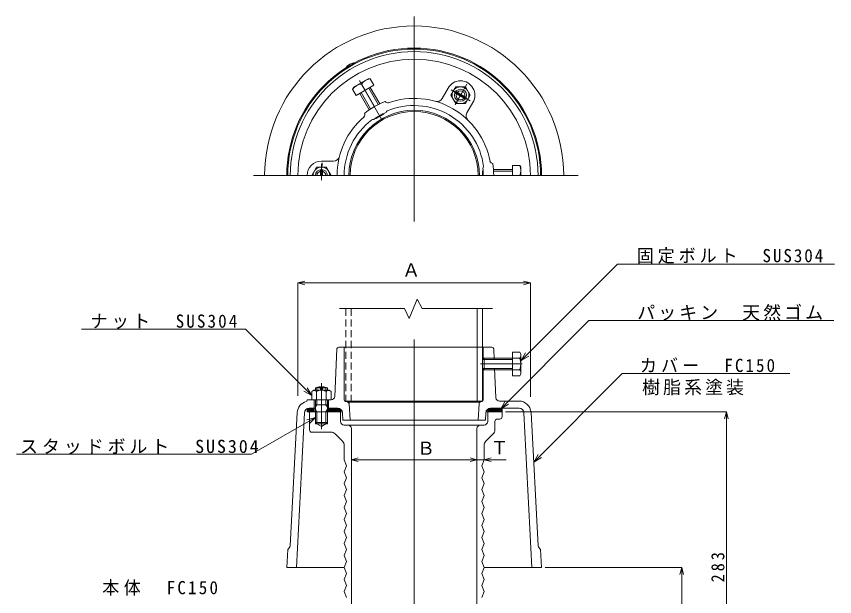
# Model space of a CAD drawing. Units: millimetres on the paper. Extents: x -70 to 67, y -119 to 119.
# Drawn here: x -69.9 to 66.9, y 22.1 to 119.1 of the extents above; entities that cross this region are included whole.
import ezdxf
from ezdxf.enums import TextEntityAlignment as Align

# ---------------------------------------------------------------- set-up
doc = ezdxf.new("R2010")
doc.units = ezdxf.units.MM
doc.linetypes.add('CHAIN1', pattern=[8, 5, -1, 1, -1])
doc.linetypes.add('DASHED1', pattern=[1.8, 1.2, -0.6])
doc.layers.add('0-4_その他', color=7, linetype='Continuous', lineweight=18)
doc.styles.add('ＭＳ ゴシック', font='')
doc.styles.get('ＭＳ ゴシック').set_extended_font_data('MS Gothic')

msp = doc.modelspace()

# ---------------------------------------------------------------- linework, layer by layer
at = {"layer": '0-4_その他', "linetype": 'CHAIN1', "lineweight": 9}
for p, q in [((-3.424, 119.067), (-3.424, 88.118)), ((-12.581, 108.327), (-9.58, 103.13)), ((2.748, 106.801), (5.965, 104.944)), ((5.402, 107.755), (3.409, 104.302)), ((-18.905, 91.704), (-18.905, 94.43)), ((23.976, 92.467), (-30.305, 92.467)), ((-3.424, 65.072), (-3.424, -5.561)), ((14.656, 60.97), (7.54, 60.97)), ((-18.924, 57.75), (-18.924, 50.046))]:
    msp.add_line(p, q, dxfattribs=at)
at = {"layer": '0-4_その他', "lineweight": 9}
for p, q in [((-3.424, 119.067), (-3.424, 84.765)), ((-11.138, 108.602), (-13.541, 107.214)), ((-12.504, 108.193), (-8.874, 101.906)), ((-10.78, 108.602), (-11.138, 108.602)), ((-10.169, 107.544), (-10.78, 108.602)), ((-13.72, 106.904), (-13.541, 107.214)), ((-13.109, 105.847), (-13.72, 106.904)), ((-10.169, 107.544), (-13.109, 105.847)), ((-12.25, 107.753), (-11.639, 106.696)), ((-10.99, 107.071), (-9.414, 104.342)), ((-10.773, 107.196), (-9.189, 104.452)), ((2.247, 107.09), (1.236, 105.339)), ((2.709, 105.89), (3.518, 107.29)), ((3.49, 104.442), (5.402, 107.755)), ((5.134, 107.29), (3.518, 107.29)), ((5.134, 107.29), (5.943, 105.89)), ((-12.505, 106.196), (-10.921, 103.452)), ((-12.289, 106.321), (-10.713, 103.592)), ((3.518, 104.49), (2.709, 105.89)), ((5.101, 105.258), (3.38, 106.251)), ((5.261, 105.535), (3.551, 106.522)), ((5.134, 104.49), (5.943, 105.89)), ((3.518, 104.49), (5.134, 104.49)), ((6.404, 104.69), (5.393, 102.939)), ((-8.49, 102.74), (-9.789, 101.99)), ((-8.537, 102.823), (-8.49, 102.74)), ((-8.457, 102.863), (-8.49, 102.74)), ((-9.911, 102.023), (-9.789, 101.99)), ((-9.836, 102.073), (-9.789, 101.99)), ((-18.924, 94.867), (-16.902, 94.867)), ((-20.541, 92.467), (-19.732, 93.867)), ((-18.116, 93.867), (-19.732, 93.867)), ((-19.084, 93.454), (-19.084, 92.467)), ((-18.764, 93.454), (-18.764, 92.467)), ((-17.307, 92.467), (-18.116, 93.867)), ((8.095, 93.306), (8.006, 93.217)), ((8.102, 93.217), (8.006, 93.217)), ((8.006, 92.467), (8.006, 93.217)), ((13.006, 93.467), (9.838, 93.467)), ((13.006, 93.217), (9.855, 93.217)), ((13.006, 94.164), (14.227, 94.164)), ((13.006, 92.467), (13.006, 94.164)), ((14.227, 94.164), (14.406, 93.854)), ((14.406, 92.467), (14.406, 93.854)), ((23.976, 92.467), (-30.024, 92.467)), ((14.227, 92.467), (13.006, 92.467)), ((14.471, 61.545), (30.603, 77.677)), ((30.603, 77.677), (66.883, 77.677)), ((11.067, 53.484), (25.8, 68.216)), ((25.8, 68.216), (66.776, 68.216)), ((-31.649, 66.781), (-59.034, 66.781)), ((-20.551, 55.682), (-31.649, 66.781)), ((14.471, 61.545), (15.221, 62.844)), ((14.471, 61.545), (15.77, 62.295)), ((16.567, 44.567), (31.356, 59.356)), ((31.356, 59.356), (59.371, 59.356)), ((-20.551, 55.682), (-21.85, 56.432)), ((-20.551, 55.682), (-21.301, 56.981)), ((11.067, 53.484), (11.817, 54.783)), ((11.067, 53.484), (12.366, 54.234)), ((-19.924, 52.049), (-30.607, 45.881)), ((-19.924, 52.049), (-21.373, 51.661)), ((-19.924, 52.049), (-20.985, 50.989)), ((-30.607, 45.881), (-69.937, 45.881)), ((16.567, 44.567), (17.317, 45.866)), ((16.567, 44.567), (17.866, 45.317))]:
    msp.add_line(p, q, dxfattribs=at)
at = {"layer": '0-4_その他'}
for p, q in [((-21.689, 74.828), (-22.848, 74.518)), ((-22.848, 74.518), (-21.689, 74.207)), ((16.009, 55.469), (16.009, 74.518)), ((7.106, 54.77), (7.106, 70.23)), ((8.006, 54.77), (8.006, 70.23)), ((-16.698, 55.542), (-16.337, 63.483)), ((-16.037, 63.77), (9.589, 63.77)), ((-15.124, 63.77), (-15.124, 55.004)), ((8.126, 63.77), (8.126, 61.84)), ((9.889, 63.483), (9.967, 61.72)), ((8.256, 61.97), (8.006, 61.72)), ((13.006, 61.72), (8.006, 61.72)), ((8.256, 61.97), (8.126, 61.97)), ((8.256, 59.97), (8.256, 61.97)), ((13.006, 61.97), (8.256, 61.97)), ((13.006, 59.01), (13.006, 62.93)), ((14.227, 62.93), (13.006, 62.93)), ((14.227, 61.95), (13.006, 61.95)), ((14.227, 62.93), (14.406, 62.62)), ((14.406, 59.32), (14.406, 62.62)), ((-3.424, 61.005), (-3.424, -5.349)), ((7.716, 60.97), (14.656, 60.97)), ((13.006, 60.22), (8.006, 60.22)), ((10.034, 60.22), (10.25, 55.343)), ((8.126, 60.1), (8.126, 54.991)), ((8.256, 59.97), (8.126, 59.97)), ((14.227, 59.99), (13.006, 59.99)), ((14.227, 59.01), (13.006, 59.01)), ((14.227, 59.01), (14.406, 59.32)), ((-18.924, 50.07), (-18.924, 57.75)), ((-20.541, 56.387), (-20.224, 56.57)), ((-20.541, 56.387), (-20.541, 54.97)), ((-17.624, 56.57), (-20.224, 56.57)), ((-19.924, 56.97), (-19.084, 56.97)), ((-19.924, 56.57), (-19.924, 56.97)), ((-19.732, 54.97), (-19.732, 56.387)), ((-19.674, 56.57), (-19.674, 57.059)), ((-19.084, 57.17), (-19.084, 56.57)), ((-18.764, 57.17), (-18.764, 56.57)), ((-18.764, 56.97), (-17.924, 56.97)), ((-18.174, 56.57), (-18.174, 57.059)), ((-18.116, 56.387), (-18.116, 54.97)), ((-17.924, 56.57), (-17.924, 56.97)), ((-17.307, 56.387), (-17.624, 56.57)), ((-17.307, 56.387), (-17.307, 54.97)), ((-21.324, 54.97), (-21.324, 54.897)), ((-21.324, 54.97), (-17.297, 54.97)), ((-20.124, 53.57), (-20.124, 54.97)), ((-19.924, 51.22), (-19.924, 54.97)), ((-19.674, 54.17), (-19.674, 54.97)), ((-18.174, 54.17), (-18.174, 54.97)), ((-17.924, 51.22), (-17.924, 54.97)), ((-17.724, 53.57), (-17.724, 54.97)), ((7.914, 54.77), (-14.897, 54.77)), ((10.85, 54.77), (14.117, 54.77)), ((-21.324, 52.97), (-20.724, 53.57)), ((-21.324, 53.252), (-21.02, 53.557)), ((-21.324, 53.485), (-21.324, 52.97)), ((-20.758, 52.97), (-21.283, 53.494)), ((-20.476, 52.97), (-21.054, 53.548)), ((-21.041, 52.97), (-20.441, 53.57)), ((-20.965, 53.57), (-19.924, 53.57)), ((-20.193, 52.97), (-20.793, 53.57)), ((-20.758, 52.97), (-20.158, 53.57)), ((-20.124, 53.184), (-20.51, 53.57)), ((-20.124, 53.467), (-20.227, 53.57)), ((-20.124, 53.57), (-20.124, 52.97)), ((-19.924, 53.737), (-19.674, 54.17)), ((-19.924, 54.17), (-17.924, 54.17)), ((-19.924, 53.403), (-19.674, 52.97)), ((-17.924, 53.737), (-18.174, 54.17)), ((-17.924, 53.403), (-18.174, 52.97)), ((-17.924, 53.57), (-16.209, 53.57)), ((-17.724, 53.287), (-17.441, 53.57)), ((-17.724, 53.004), (-17.158, 53.57)), ((-17.124, 52.97), (-17.724, 53.57)), ((-17.724, 53.57), (-17.724, 52.97)), ((-17.476, 52.97), (-16.876, 53.57)), ((-16.841, 52.97), (-17.441, 53.57)), ((-17.193, 52.97), (-16.593, 53.57)), ((-16.558, 52.97), (-17.158, 53.57)), ((-16.91, 52.97), (-16.31, 53.57)), ((-16.276, 52.97), (-16.876, 53.57)), ((-16.627, 52.97), (-16.056, 53.54)), ((-15.993, 52.97), (-16.593, 53.57)), ((-16.344, 52.97), (-15.841, 53.473)), ((-15.724, 52.984), (-16.31, 53.57)), ((-15.724, 53.267), (-15.984, 53.526)), ((-15.724, 53.406), (-15.724, 52.97)), ((-14.897, 54.713), (-14.536, 54.623)), ((-14.31, 54.36), (-14.586, 54.635)), ((7.476, 54.57), (-14.324, 54.57)), ((-14.31, 54.352), (-14.124, 51.57)), ((7.462, 54.364), (7.276, 51.57)), ((7.914, 54.704), (7.673, 54.63)), ((8.876, 52.97), (9.476, 53.57)), ((8.876, 53.252), (9.166, 53.542)), ((8.876, 53.406), (8.876, 52.97)), ((9.442, 52.97), (8.962, 53.449)), ((9.724, 52.97), (9.154, 53.54)), ((9.159, 52.97), (9.759, 53.57)), ((14.117, 53.57), (9.36, 53.57)), ((10.007, 52.97), (9.407, 53.57)), ((9.442, 52.97), (10.042, 53.57)), ((10.29, 52.97), (9.69, 53.57)), ((9.724, 52.97), (10.324, 53.57)), ((10.573, 52.97), (9.973, 53.57)), ((10.007, 52.97), (10.607, 53.57)), ((10.856, 52.97), (10.256, 53.57)), ((10.29, 52.97), (10.89, 53.57)), ((11.139, 52.97), (10.539, 53.57)), ((10.573, 52.97), (11.173, 53.57)), ((11.276, 53.115), (10.822, 53.57)), ((10.856, 52.97), (11.276, 53.39)), ((11.276, 53.398), (11.104, 53.57)), ((11.276, 53.57), (11.276, 52.97)), ((-22.962, 52.875), (-24.136, 30.578)), ((-21.764, 52.812), (-23.124, 26.97)), ((-21.041, 52.97), (-21.324, 53.252)), ((-15.434, 52.97), (-21.324, 52.97)), ((-20.924, 52.97), (-20.924, 49.97)), ((-20.476, 52.97), (-20.124, 53.321)), ((-20.193, 52.97), (-20.124, 53.038)), ((-19.674, 50.97), (-19.674, 52.97)), ((-18.174, 50.97), (-18.174, 52.97)), ((-17.407, 52.97), (-17.724, 53.287)), ((-17.69, 52.97), (-17.724, 53.004)), ((-16.061, 52.97), (-15.724, 53.307)), ((-15.778, 52.97), (-15.724, 53.024)), ((-15.724, 52.97), (-15.724, 51.37)), ((-15.41, 52.823), (-15.327, 51.57)), ((8.562, 52.823), (8.479, 51.57)), ((11.276, 52.97), (8.562, 52.97)), ((9.159, 52.97), (8.876, 53.252)), ((8.876, 52.97), (8.876, 51.37)), ((11.139, 52.97), (11.276, 53.107)), ((11.276, 52.97), (11.276, 52.17)), ((11.876, 52.97), (48.79, 52.97)), ((14.916, 52.812), (16.276, 26.97)), ((16.114, 52.875), (17.288, 30.578)), ((48.79, -3.63), (48.79, 52.97)), ((-19.924, 50.97), (-19.924, 51.22)), ((-19.924, 51.22), (-19.674, 50.97)), ((-19.924, 51.22), (-17.924, 51.22)), ((-19.924, 50.97), (-17.924, 50.97)), ((-18.924, 50.537), (-19.674, 50.97)), ((-18.924, 50.537), (-18.174, 50.97)), ((-17.924, 51.22), (-18.174, 50.97)), ((-17.924, 51.22), (-17.924, 50.97)), ((-15.327, 51.57), (8.479, 51.57)), ((8.276, 50.77), (-15.124, 50.77)), ((10.076, 51.37), (10.076, 49.984)), ((10.876, 51.77), (10.476, 51.77)), ((-20.524, 49.57), (-17.338, 49.57)), ((-15.417, 48.062), (-16.631, 49.277)), ((-13.924, 15.77), (-13.924, 50.17)), ((7.076, 15.77), (7.076, 50.17)), ((8.569, 48.062), (9.783, 49.277)), ((-15.124, 44.97), (-15.124, 47.355)), ((8.276, 44.97), (8.276, 47.355)), ((-13.924, 44.97), (7.076, 44.97)), ((7.076, 44.97), (11.986, 44.97)), ((-24.726, 26.97), (-24.568, 29.97)), ((17.878, 26.97), (17.72, 29.97)), ((-24.726, 26.97), (-15.124, 26.97)), ((8.276, 26.97), (17.878, 26.97)), ((18.478, 26.97), (41.329, 26.97)), ((41.329, -3.63), (41.329, 26.97))]:
    msp.add_line(p, q, dxfattribs=at)
at = {"layer": '0-4_その他', "linetype": 'DASHED1', "lineweight": 9}
for p, q in [((-14.854, 70.23), (-14.854, 54.77)), ((-13.954, 70.23), (-13.954, 54.77)), ((7.106, 70.23), (7.106, 54.77)), ((8.006, 70.23), (8.006, 54.77))]:
    msp.add_line(p, q, dxfattribs=at)
at = {"layer": '0-4_その他'}
for points in [[(-22.848, 55.65), (-22.848, 74.518), (16.009, 74.518)], [(14.85, 74.207), (16.009, 74.518), (14.85, 74.828)], [(9.676, 70.23), (-2.104, 70.23), (-2.904, 71.79), (-4.284, 68.57), (-5.064, 70.23), (-15.904, 70.23)], [(13.006, 59.97), (8.256, 59.97), (8.006, 60.22), (8.006, 61.72)], [(49.101, 51.81), (48.79, 52.97), (48.48, 51.81)], [(-12.765, 45.28), (-13.924, 44.97), (-12.765, 44.659)], [(5.917, 44.659), (7.076, 44.97), (5.917, 45.28)], [(9.435, 45.28), (8.276, 44.97), (9.435, 44.659)], [(-15.124, 44.97), (-14.724, 43.97), (-15.124, 42.97), (-14.724, 41.97), (-15.124, 40.97), (-14.724, 39.97), (-15.124, 38.97), (-14.724, 37.97), (-15.124, 36.97), (-14.724, 35.97), (-15.124, 34.97), (-14.724, 33.97), (-15.124, 32.97), (-14.724, 31.97), (-15.124, 30.97), (-14.724, 29.97), (-15.124, 28.97), (-14.724, 27.97), (-15.124, 26.97), (-14.724, 25.97), (-15.124, 24.97), (-14.724, 23.97), (-15.124, 22.97), (-14.724, 21.97)], [(8.276, 44.97), (7.876, 43.97), (8.276, 42.97), (7.876, 41.97), (8.276, 40.97), (7.876, 39.97), (8.276, 38.97), (7.876, 37.97), (8.276, 36.97), (7.876, 35.97), (8.276, 34.97), (7.876, 33.97), (8.276, 32.97), (7.876, 31.97), (8.276, 30.97), (7.876, 29.97), (8.276, 28.97), (7.876, 27.97), (8.276, 26.97), (7.876, 25.97), (8.276, 24.97), (7.876, 23.97), (8.276, 22.97), (7.876, 21.97)], [(41.64, 25.81), (41.329, 26.97), (41.019, 25.81)]]:
    msp.add_lwpolyline(points, dxfattribs=at)
at = {"layer": '0-4_その他', "lineweight": 9}
for radius in [1.4, 1, 0.75]:
    msp.add_circle((4.326, 105.89), radius, dxfattribs=at)
for centre, radius, start, end in [((-3.424, 92.467), 25, 0, 180), ((-3.424, 92.467), 21.302, 0, 180), ((-3.424, 92.467), 21.144, 0, 180), ((-3.424, 92.467), 20.712, 0, 180), ((-3.424, 92.467), 19.439, 0, 180), ((-13.174, 109.354), 2, 93.05804, 146.94196), ((-10.553, 106.512), 2.102, 96.1834, 143.8166), ((4.326, 105.89), 2.4, 330, 150), ((-12.023, 105.663), 2.102, 96.1834, 143.8166), ((-3.424, 92.467), 12.9, 10.54807, 109.45193), ((-3.424, 92.467), 13.3, 111.35129, 128.64871), ((-7.795, 105.226), 0.6, 218.28625, 277.22614), ((-3.424, 92.467), 11.7, 7.30815, 112.69185), ((0.37, 105.839), 1, 254.15845, 330), ((-3.424, 92.467), 10.9, 0, 180), ((-3.424, 92.467), 10.7, 0, 180), ((-12.288, 102.632), 0.6, 322.77386, 21.71375), ((-3.424, 92.467), 11.55, 114.03643, 125.96357), ((-7.575, 102.783), 0.6, 127.13042, 157.20291), ((6.259, 102.439), 1, 150, 225.84155), ((-3.424, 92.467), 12.9, 130.54807, 180), ((-3.424, 92.467), 11.7, 127.30815, 180), ((-10.282, 101.22), 0.6, 82.79709, 112.86958), ((-18.924, 92.467), 2.4, 90, 180), ((-3.424, 92.467), 15.5, 172.13152, 182.82163), ((-16.902, 95.867), 1, 270, 345.84155), ((9.811, 95.06), 0.6, 202.77386, 261.71375), ((-3.424, 92.467), 13.3, 0, 8.64871), ((-18.924, 92.467), 1.4, 0, 180), ((-18.924, 92.467), 1, 0, 180), ((-18.924, 92.467), 0.75, 0, 180), ((-3.424, 92.467), 11.55, 0, 5.96357), ((7.586, 94.029), 0.6, 322.79709, 352.86958), ((12.304, 93.315), 2.102, 336.1834, 23.8166)]:
    msp.add_arc(centre, radius, start, end, dxfattribs=at)
at = {"layer": '0-4_その他'}
for centre, radius, start, end in [((-16.037, 63.47), 0.3, 90, 177.39744), ((9.589, 63.47), 0.3, 2.5448, 90), ((13.646, 62.44), 0.76, 319.8693, 19.8693), ((11.633, 60.97), 2.772, 339.30014, 20.69986), ((13.646, 59.5), 0.76, 340.1307, 40.1307), ((-20.137, 56.031), 0.538, 41.3295, 101.3295), ((-18.924, 54.57), 2.6, 93.52812, 112.61986), ((-18.924, 54.691), 1.879, 64.51611, 115.48389), ((-18.924, 54.57), 2.6, 67.38014, 86.47188), ((-17.712, 56.031), 0.538, 78.6705, 138.6705), ((-21.524, 54.897), 0.2, 284.71978, 360), ((-17.297, 55.57), 0.6, 270, 357.39744), ((-14.824, 55.004), 0.3, 180, 255.96376), ((7.826, 54.991), 0.3, 287.10273, 360), ((10.85, 55.37), 0.6, 182.5448, 270), ((14.117, 52.77), 2, 3.01279, 90), ((-20.965, 52.77), 2, 104.71978, 176.98721), ((-20.965, 52.77), 0.8, 90, 176.98721), ((-16.209, 52.77), 0.8, 3.81407, 90), ((-14.609, 54.332), 0.3, 3.81407, 75.96376), ((7.762, 54.344), 0.3, 107.10273, 176.18593), ((9.36, 52.77), 0.8, 90, 176.18593), ((14.117, 52.77), 0.8, 3.01279, 90), ((10.876, 52.17), 0.4, 270, 360), ((-15.124, 51.37), 0.6, 180, 270), ((-14.524, 50.17), 0.6, 0, 90), ((7.676, 50.17), 0.6, 90, 180), ((8.276, 51.37), 0.6, 270, 360), ((10.476, 51.37), 0.4, 90, 180), ((-20.524, 49.97), 0.4, 180, 270), ((-17.338, 48.57), 1, 45, 90), ((9.076, 49.984), 1, 315, 360), ((-16.124, 47.355), 1, 0, 45), ((9.276, 47.355), 1, 135, 180), ((-25.281, 30.935), 1.2, 306.45817, 342.68828), ((18.433, 30.935), 1.2, 197.31172, 233.54183)]:
    msp.add_arc(centre, radius, start, end, dxfattribs=at)

# ---------------------------------------------------------------- texts
at = {"layer": '0-4_その他', "style": 'ＭＳ ゴシック'}
for s, p in [('Ａ', (-5.417, 74.921)), ('Ｂ', (-2.962, 45.142)), ('Ｔ', (9.334, 45.232))]:
    msp.add_text(s, height=2.199, dxfattribs=at).set_placement(p, align=Align.BOTTOM_LEFT)
at = {"layer": '0-4_その他', "char_height": 2.199, "attachment_point": 7, "style": 'ＭＳ ゴシック'}
for s, insert in [('\\T1.23;\\W0.95;固定ボルト\u3000SUS304', (33.788, 77.73)), ('\\T1.17;パッキン\u3000天然ゴム', (33.88, 68.228)), ('\\T1.25;\\W0.95;ナット\u3000SUS304', (-57.547, 66.813)), ('\\T1.24;\\W0.95;カバー\u3000FC150', (34.318, 59.555)), ('\\T1.17;樹脂系塗装', (34.69, 55.738)), ('\\T1.22;スタッドボルト\u3000SUS304', (-69.318, 45.873)), ('\\T1.26;\\W0.95;本体\u3000FC150', (-55.582, 22.258))]:
    msp.add_mtext(s, dxfattribs=dict(at, insert=insert))
at = {"layer": '0-4_その他', "insert": (48.479, 24.468), "char_height": 2.199, "attachment_point": 7, "rotation": 90, "style": 'ＭＳ ゴシック'}
msp.add_mtext('\\T1.38;\\W0.9;283', dxfattribs=at)

doc.saveas('drawing.dxf')
